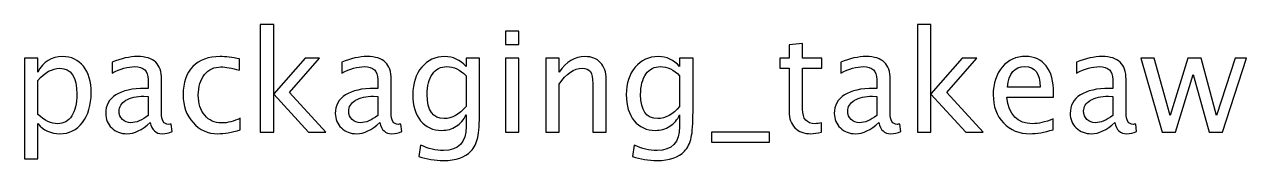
# Model space of a CAD drawing. Header units: centimetres. Extents: x -42 to 63, y -49 to 29.
# Drawn here: x -41.09 to -29.94, y -48.59 to -47.35 of the extents above; entities that cross this region are included whole.
import ezdxf

# ---------------------------------------------------------------- set-up
doc = ezdxf.new("R2010")
doc.units = ezdxf.units.CM
doc.header["$MEASUREMENT"] = 0
doc.layers.add('Layer 1', color=7, linetype='Continuous')

msp = doc.modelspace()

# ---------------------------------------------------------------- linework, layer by layer
at = {"layer": 'Layer 1'}
for points, knots in [([(-38.93694, -48.32956), (-38.93694, -48.32956), (-38.93694, -47.35039), (-38.93694, -47.35039), (-38.93694, -47.35039), (-38.93694, -47.35039), (-38.81502, -47.35039), (-38.81502, -47.35039), (-38.81502, -47.35039), (-38.81502, -47.35039), (-38.81502, -47.98306), (-38.81502, -47.98306), (-38.81502, -47.98306), (-38.81502, -47.98306), (-38.52927, -47.65646), (-38.52927, -47.65646), (-38.52927, -47.65646), (-38.52927, -47.65646), (-38.39761, -47.65646), (-38.39761, -47.65646), (-38.39761, -47.65646), (-38.39761, -47.65646), (-38.67066, -47.97057), (-38.67066, -47.97057), (-38.67066, -47.97057), (-38.67066, -47.97057), (-38.34046, -48.32956), (-38.34046, -48.32956), (-38.34046, -48.32956), (-38.34046, -48.32956), (-38.49752, -48.32956), (-38.49752, -48.32956), (-38.49752, -48.32956), (-38.49752, -48.32956), (-38.81502, -47.98433), (-38.81502, -47.98433), (-38.81502, -47.98433), (-38.81502, -47.98433), (-38.81502, -48.32956), (-38.81502, -48.32956), (-38.81502, -48.32956), (-38.81502, -48.32956), (-38.93694, -48.32956), (-38.93694, -48.32956)], [0, 0, 0, 0, 0.08333333, 0.08333333, 0.08333333, 0.08333333, 0.16666667, 0.16666667, 0.16666667, 0.16666667, 0.25, 0.25, 0.25, 0.25, 0.33333333, 0.33333333, 0.33333333, 0.33333333, 0.41666667, 0.41666667, 0.41666667, 0.41666667, 0.5, 0.5, 0.5, 0.5, 0.58333333, 0.58333333, 0.58333333, 0.58333333, 0.66666667, 0.66666667, 0.66666667, 0.66666667, 0.75, 0.75, 0.75, 0.75, 0.83333333, 0.83333333, 0.83333333, 0.83333333, 1, 1, 1, 1]), ([(-32.94316, -48.32956), (-32.94316, -48.32956), (-32.94316, -47.35039), (-32.94316, -47.35039), (-32.94316, -47.35039), (-32.94316, -47.35039), (-32.82124, -47.35039), (-32.82124, -47.35039), (-32.82124, -47.35039), (-32.82124, -47.35039), (-32.82124, -47.98306), (-32.82124, -47.98306), (-32.82124, -47.98306), (-32.82124, -47.98306), (-32.53549, -47.65646), (-32.53549, -47.65646), (-32.53549, -47.65646), (-32.53549, -47.65646), (-32.40383, -47.65646), (-32.40383, -47.65646), (-32.40383, -47.65646), (-32.40383, -47.65646), (-32.67688, -47.97057), (-32.67688, -47.97057), (-32.67688, -47.97057), (-32.67688, -47.97057), (-32.34668, -48.32956), (-32.34668, -48.32956), (-32.34668, -48.32956), (-32.34668, -48.32956), (-32.50374, -48.32956), (-32.50374, -48.32956), (-32.50374, -48.32956), (-32.50374, -48.32956), (-32.82124, -47.98433), (-32.82124, -47.98433), (-32.82124, -47.98433), (-32.82124, -47.98433), (-32.82124, -48.32956), (-32.82124, -48.32956), (-32.82124, -48.32956), (-32.82124, -48.32956), (-32.94316, -48.32956), (-32.94316, -48.32956)], [0, 0, 0, 0, 0.08333333, 0.08333333, 0.08333333, 0.08333333, 0.16666667, 0.16666667, 0.16666667, 0.16666667, 0.25, 0.25, 0.25, 0.25, 0.33333333, 0.33333333, 0.33333333, 0.33333333, 0.41666667, 0.41666667, 0.41666667, 0.41666667, 0.5, 0.5, 0.5, 0.5, 0.58333333, 0.58333333, 0.58333333, 0.58333333, 0.66666667, 0.66666667, 0.66666667, 0.66666667, 0.75, 0.75, 0.75, 0.75, 0.83333333, 0.83333333, 0.83333333, 0.83333333, 1, 1, 1, 1]), ([(-36.70152, -47.53327), (-36.70152, -47.53327), (-36.70152, -47.41135), (-36.70152, -47.41135), (-36.70152, -47.41135), (-36.70152, -47.41135), (-36.5796, -47.41135), (-36.5796, -47.41135), (-36.5796, -47.41135), (-36.5796, -47.41135), (-36.5796, -47.53327), (-36.5796, -47.53327), (-36.5796, -47.53327), (-36.5796, -47.53327), (-36.70152, -47.53327), (-36.70152, -47.53327)], [0, 0, 0, 0, 0.2, 0.2, 0.2, 0.2, 0.4, 0.4, 0.4, 0.4, 0.6, 0.6, 0.6, 0.6, 1, 1, 1, 1]), ([(-33.8184, -48.32935), (-33.85608, -48.33972), (-33.88888, -48.3448), (-33.91661, -48.3448), (-33.91661, -48.3448), (-33.97884, -48.3448), (-34.02731, -48.32702), (-34.06203, -48.29146), (-34.06203, -48.29146), (-34.09695, -48.2559), (-34.11431, -48.20658), (-34.11431, -48.14329), (-34.11431, -48.14329), (-34.11431, -48.14329), (-34.11431, -47.7479), (-34.11431, -47.7479), (-34.11431, -47.7479), (-34.11431, -47.7479), (-34.19855, -47.7479), (-34.19855, -47.7479), (-34.19855, -47.7479), (-34.19855, -47.7479), (-34.19855, -47.65646), (-34.19855, -47.65646), (-34.19855, -47.65646), (-34.19855, -47.65646), (-34.11431, -47.65646), (-34.11431, -47.65646), (-34.11431, -47.65646), (-34.11431, -47.65646), (-34.11431, -47.53475), (-34.11431, -47.53475), (-34.11431, -47.53475), (-34.11431, -47.53475), (-33.99239, -47.52311), (-33.99239, -47.52311), (-33.99239, -47.52311), (-33.99239, -47.52311), (-33.99239, -47.65646), (-33.99239, -47.65646), (-33.99239, -47.65646), (-33.99239, -47.65646), (-33.81586, -47.65646), (-33.81586, -47.65646), (-33.81586, -47.65646), (-33.81586, -47.65646), (-33.81586, -47.7479), (-33.81586, -47.7479), (-33.81586, -47.7479), (-33.81586, -47.7479), (-33.99239, -47.7479), (-33.99239, -47.7479), (-33.99239, -47.7479), (-33.99239, -47.7479), (-33.99239, -48.12128), (-33.99239, -48.12128), (-33.99239, -48.12128), (-33.99239, -48.20933), (-33.95408, -48.25336), (-33.87767, -48.25336), (-33.87767, -48.25336), (-33.86137, -48.25336), (-33.84168, -48.25061), (-33.8184, -48.24532), (-33.8184, -48.24532), (-33.8184, -48.24532), (-33.8184, -48.32935), (-33.8184, -48.32935)], [0, 0, 0, 0, 0.05555556, 0.05555556, 0.05555556, 0.05555556, 0.11111111, 0.11111111, 0.11111111, 0.11111111, 0.16666667, 0.16666667, 0.16666667, 0.16666667, 0.22222222, 0.22222222, 0.22222222, 0.22222222, 0.27777778, 0.27777778, 0.27777778, 0.27777778, 0.33333333, 0.33333333, 0.33333333, 0.33333333, 0.38888889, 0.38888889, 0.38888889, 0.38888889, 0.44444444, 0.44444444, 0.44444444, 0.44444444, 0.5, 0.5, 0.5, 0.5, 0.55555556, 0.55555556, 0.55555556, 0.55555556, 0.61111111, 0.61111111, 0.61111111, 0.61111111, 0.66666667, 0.66666667, 0.66666667, 0.66666667, 0.72222222, 0.72222222, 0.72222222, 0.72222222, 0.77777778, 0.77777778, 0.77777778, 0.77777778, 0.83333333, 0.83333333, 0.83333333, 0.83333333, 0.88888889, 0.88888889, 0.88888889, 0.88888889, 1, 1, 1, 1]), ([(-41.08789, -48.57467), (-41.08789, -48.57467), (-41.08789, -47.65646), (-41.08789, -47.65646), (-41.08789, -47.65646), (-41.08789, -47.65646), (-40.96597, -47.65646), (-40.96597, -47.65646), (-40.96597, -47.65646), (-40.96597, -47.65646), (-40.96597, -47.78367), (-40.96597, -47.78367), (-40.96597, -47.78367), (-40.91602, -47.68948), (-40.84087, -47.64249), (-40.74076, -47.64249), (-40.74076, -47.64249), (-40.65969, -47.64249), (-40.59598, -47.67191), (-40.54941, -47.73097), (-40.54941, -47.73097), (-40.50284, -47.79002), (-40.47956, -47.87067), (-40.47956, -47.9729), (-40.47956, -47.9729), (-40.47956, -48.08424), (-40.50602, -48.1742), (-40.55872, -48.24235), (-40.55872, -48.24235), (-40.61143, -48.31072), (-40.68085, -48.3448), (-40.76679, -48.3448), (-40.76679, -48.3448), (-40.84659, -48.3448), (-40.91305, -48.31432), (-40.96597, -48.25315), (-40.96597, -48.25315), (-40.96597, -48.25315), (-40.96597, -48.57467), (-40.96597, -48.57467), (-40.96597, -48.57467), (-40.96597, -48.57467), (-41.08789, -48.57467), (-41.08789, -48.57467)], [0, 0, 0, 0, 0.08333333, 0.08333333, 0.08333333, 0.08333333, 0.16666667, 0.16666667, 0.16666667, 0.16666667, 0.25, 0.25, 0.25, 0.25, 0.33333333, 0.33333333, 0.33333333, 0.33333333, 0.41666667, 0.41666667, 0.41666667, 0.41666667, 0.5, 0.5, 0.5, 0.5, 0.58333333, 0.58333333, 0.58333333, 0.58333333, 0.66666667, 0.66666667, 0.66666667, 0.66666667, 0.75, 0.75, 0.75, 0.75, 0.83333333, 0.83333333, 0.83333333, 0.83333333, 1, 1, 1, 1]), ([(-39.94172, -48.24383), (-40.01495, -48.31114), (-40.08544, -48.3448), (-40.15317, -48.3448), (-40.15317, -48.3448), (-40.20884, -48.3448), (-40.2552, -48.32744), (-40.29181, -48.29252), (-40.29181, -48.29252), (-40.32864, -48.25759), (-40.34706, -48.21357), (-40.34706, -48.16044), (-40.34706, -48.16044), (-40.34706, -48.08699), (-40.31616, -48.03047), (-40.25435, -47.9911), (-40.25435, -47.9911), (-40.19254, -47.95173), (-40.10385, -47.93205), (-39.98828, -47.93205), (-39.98828, -47.93205), (-39.98828, -47.93205), (-39.95971, -47.93205), (-39.95971, -47.93205), (-39.95971, -47.93205), (-39.95971, -47.93205), (-39.95971, -47.85098), (-39.95971, -47.85098), (-39.95971, -47.85098), (-39.95971, -47.77288), (-40.00035, -47.73393), (-40.08184, -47.73393), (-40.08184, -47.73393), (-40.14492, -47.73393), (-40.21392, -47.75383), (-40.28864, -47.79362), (-40.28864, -47.79362), (-40.28864, -47.79362), (-40.28864, -47.69329), (-40.28864, -47.69329), (-40.28864, -47.69329), (-40.20651, -47.65942), (-40.12904, -47.64249), (-40.05644, -47.64249), (-40.05644, -47.64249), (-39.98172, -47.64249), (-39.92648, -47.65942), (-39.89113, -47.6935), (-39.89113, -47.6935), (-39.85557, -47.72758), (-39.83779, -47.78007), (-39.83779, -47.85098), (-39.83779, -47.85098), (-39.83779, -47.85098), (-39.83779, -48.15515), (-39.83779, -48.15515), (-39.83779, -48.15515), (-39.83779, -48.22478), (-39.81641, -48.25971), (-39.77344, -48.25971), (-39.77344, -48.25971), (-39.76815, -48.25971), (-39.76032, -48.25886), (-39.74995, -48.25717), (-39.74995, -48.25717), (-39.74995, -48.25717), (-39.74127, -48.3249), (-39.74127, -48.3249), (-39.74127, -48.3249), (-39.769, -48.33824), (-39.79948, -48.3448), (-39.83292, -48.3448), (-39.83292, -48.3448), (-39.88986, -48.3448), (-39.92605, -48.31114), (-39.94172, -48.24383)], [0, 0, 0, 0, 0.05, 0.05, 0.05, 0.05, 0.1, 0.1, 0.1, 0.1, 0.15, 0.15, 0.15, 0.15, 0.2, 0.2, 0.2, 0.2, 0.25, 0.25, 0.25, 0.25, 0.3, 0.3, 0.3, 0.3, 0.35, 0.35, 0.35, 0.35, 0.4, 0.4, 0.4, 0.4, 0.45, 0.45, 0.45, 0.45, 0.5, 0.5, 0.5, 0.5, 0.55, 0.55, 0.55, 0.55, 0.6, 0.6, 0.6, 0.6, 0.65, 0.65, 0.65, 0.65, 0.7, 0.7, 0.7, 0.7, 0.75, 0.75, 0.75, 0.75, 0.8, 0.8, 0.8, 0.8, 0.85, 0.85, 0.85, 0.85, 0.9, 0.9, 0.9, 0.9, 1, 1, 1, 1]), ([(-39.12003, -48.30924), (-39.19898, -48.33295), (-39.26714, -48.3448), (-39.3245, -48.3448), (-39.3245, -48.3448), (-39.41552, -48.3448), (-39.49087, -48.31114), (-39.55077, -48.24405), (-39.55077, -48.24405), (-39.61067, -48.17674), (-39.64073, -48.09186), (-39.64073, -47.98962), (-39.64073, -47.98962), (-39.64073, -47.8804), (-39.6111, -47.7951), (-39.55183, -47.73414), (-39.55183, -47.73414), (-39.49256, -47.67297), (-39.4098, -47.64249), (-39.30354, -47.64249), (-39.30354, -47.64249), (-39.25126, -47.64249), (-39.19242, -47.64969), (-39.12765, -47.66408), (-39.12765, -47.66408), (-39.12765, -47.66408), (-39.12765, -47.76695), (-39.12765, -47.76695), (-39.12765, -47.76695), (-39.19644, -47.74663), (-39.25253, -47.73647), (-39.29571, -47.73647), (-39.29571, -47.73647), (-39.35837, -47.73647), (-39.40853, -47.75996), (-39.446, -47.80674), (-39.446, -47.80674), (-39.48346, -47.85352), (-39.5023, -47.91596), (-39.5023, -47.99386), (-39.5023, -47.99386), (-39.5023, -48.06942), (-39.48283, -48.13038), (-39.44409, -48.17716), (-39.44409, -48.17716), (-39.40536, -48.22373), (-39.35477, -48.24701), (-39.2919, -48.24701), (-39.2919, -48.24701), (-39.23623, -48.24701), (-39.17908, -48.23262), (-39.12003, -48.20383), (-39.12003, -48.20383), (-39.12003, -48.20383), (-39.12003, -48.30924), (-39.12003, -48.30924)], [0, 0, 0, 0, 0.06666667, 0.06666667, 0.06666667, 0.06666667, 0.13333333, 0.13333333, 0.13333333, 0.13333333, 0.2, 0.2, 0.2, 0.2, 0.26666667, 0.26666667, 0.26666667, 0.26666667, 0.33333333, 0.33333333, 0.33333333, 0.33333333, 0.4, 0.4, 0.4, 0.4, 0.46666667, 0.46666667, 0.46666667, 0.46666667, 0.53333333, 0.53333333, 0.53333333, 0.53333333, 0.6, 0.6, 0.6, 0.6, 0.66666667, 0.66666667, 0.66666667, 0.66666667, 0.73333333, 0.73333333, 0.73333333, 0.73333333, 0.8, 0.8, 0.8, 0.8, 0.86666667, 0.86666667, 0.86666667, 0.86666667, 1, 1, 1, 1]), ([(-37.8477, -48.24383), (-37.92093, -48.31114), (-37.99142, -48.3448), (-38.05915, -48.3448), (-38.05915, -48.3448), (-38.11482, -48.3448), (-38.16118, -48.32744), (-38.19779, -48.29252), (-38.19779, -48.29252), (-38.23462, -48.25759), (-38.25304, -48.21357), (-38.25304, -48.16044), (-38.25304, -48.16044), (-38.25304, -48.08699), (-38.22214, -48.03047), (-38.16033, -47.9911), (-38.16033, -47.9911), (-38.09852, -47.95173), (-38.00983, -47.93205), (-37.89426, -47.93205), (-37.89426, -47.93205), (-37.89426, -47.93205), (-37.86569, -47.93205), (-37.86569, -47.93205), (-37.86569, -47.93205), (-37.86569, -47.93205), (-37.86569, -47.85098), (-37.86569, -47.85098), (-37.86569, -47.85098), (-37.86569, -47.77288), (-37.90633, -47.73393), (-37.98782, -47.73393), (-37.98782, -47.73393), (-38.0509, -47.73393), (-38.1199, -47.75383), (-38.19462, -47.79362), (-38.19462, -47.79362), (-38.19462, -47.79362), (-38.19462, -47.69329), (-38.19462, -47.69329), (-38.19462, -47.69329), (-38.11249, -47.65942), (-38.03502, -47.64249), (-37.96242, -47.64249), (-37.96242, -47.64249), (-37.8877, -47.64249), (-37.83246, -47.65942), (-37.79711, -47.6935), (-37.79711, -47.6935), (-37.76155, -47.72758), (-37.74377, -47.78007), (-37.74377, -47.85098), (-37.74377, -47.85098), (-37.74377, -47.85098), (-37.74377, -48.15515), (-37.74377, -48.15515), (-37.74377, -48.15515), (-37.74377, -48.22478), (-37.72239, -48.25971), (-37.67942, -48.25971), (-37.67942, -48.25971), (-37.67413, -48.25971), (-37.6663, -48.25886), (-37.65593, -48.25717), (-37.65593, -48.25717), (-37.65593, -48.25717), (-37.64725, -48.3249), (-37.64725, -48.3249), (-37.64725, -48.3249), (-37.67498, -48.33824), (-37.70546, -48.3448), (-37.7389, -48.3448), (-37.7389, -48.3448), (-37.79584, -48.3448), (-37.83203, -48.31114), (-37.8477, -48.24383)], [0, 0, 0, 0, 0.05, 0.05, 0.05, 0.05, 0.1, 0.1, 0.1, 0.1, 0.15, 0.15, 0.15, 0.15, 0.2, 0.2, 0.2, 0.2, 0.25, 0.25, 0.25, 0.25, 0.3, 0.3, 0.3, 0.3, 0.35, 0.35, 0.35, 0.35, 0.4, 0.4, 0.4, 0.4, 0.45, 0.45, 0.45, 0.45, 0.5, 0.5, 0.5, 0.5, 0.55, 0.55, 0.55, 0.55, 0.6, 0.6, 0.6, 0.6, 0.65, 0.65, 0.65, 0.65, 0.7, 0.7, 0.7, 0.7, 0.75, 0.75, 0.75, 0.75, 0.8, 0.8, 0.8, 0.8, 0.85, 0.85, 0.85, 0.85, 0.9, 0.9, 0.9, 0.9, 1, 1, 1, 1]), ([(-37.49083, -48.55308), (-37.49083, -48.55308), (-37.47644, -48.44767), (-37.47644, -48.44767), (-37.47644, -48.44767), (-37.40574, -48.48069), (-37.33568, -48.4972), (-37.26646, -48.4972), (-37.26646, -48.4972), (-37.12909, -48.4972), (-37.0603, -48.42439), (-37.0603, -48.27897), (-37.0603, -48.27897), (-37.0603, -48.27897), (-37.0603, -48.17314), (-37.0603, -48.17314), (-37.0603, -48.17314), (-37.08147, -48.2178), (-37.11152, -48.2523), (-37.15068, -48.27707), (-37.15068, -48.27707), (-37.18984, -48.30183), (-37.23344, -48.31432), (-37.28149, -48.31432), (-37.28149, -48.31432), (-37.36298, -48.31432), (-37.42754, -48.28511), (-37.47517, -48.22669), (-37.47517, -48.22669), (-37.52279, -48.16827), (-37.54671, -48.08911), (-37.54671, -47.9892), (-37.54671, -47.9892), (-37.54671, -47.88696), (-37.51962, -47.80357), (-37.46543, -47.73901), (-37.46543, -47.73901), (-37.41103, -47.67466), (-37.34097, -47.64249), (-37.25482, -47.64249), (-37.25482, -47.64249), (-37.17947, -47.64249), (-37.11449, -47.67297), (-37.0603, -47.73414), (-37.0603, -47.73414), (-37.0603, -47.73414), (-37.0603, -47.65646), (-37.0603, -47.65646), (-37.0603, -47.65646), (-37.0603, -47.65646), (-36.93838, -47.65646), (-36.93838, -47.65646), (-36.93838, -47.65646), (-36.93838, -47.65646), (-36.93838, -48.14583), (-36.93838, -48.14583), (-36.93838, -48.14583), (-36.93838, -48.25103), (-36.94388, -48.32892), (-36.95489, -48.37951), (-36.95489, -48.37951), (-36.96568, -48.4301), (-36.98643, -48.47159), (-37.01648, -48.50376), (-37.01648, -48.50376), (-37.06982, -48.56028), (-37.15322, -48.58864), (-37.26646, -48.58864), (-37.26646, -48.58864), (-37.34414, -48.58864), (-37.41886, -48.57679), (-37.49083, -48.55308)], [0, 0, 0, 0, 0.05263158, 0.05263158, 0.05263158, 0.05263158, 0.10526316, 0.10526316, 0.10526316, 0.10526316, 0.15789474, 0.15789474, 0.15789474, 0.15789474, 0.21052632, 0.21052632, 0.21052632, 0.21052632, 0.26315789, 0.26315789, 0.26315789, 0.26315789, 0.31578947, 0.31578947, 0.31578947, 0.31578947, 0.36842105, 0.36842105, 0.36842105, 0.36842105, 0.42105263, 0.42105263, 0.42105263, 0.42105263, 0.47368421, 0.47368421, 0.47368421, 0.47368421, 0.52631579, 0.52631579, 0.52631579, 0.52631579, 0.57894737, 0.57894737, 0.57894737, 0.57894737, 0.63157895, 0.63157895, 0.63157895, 0.63157895, 0.68421053, 0.68421053, 0.68421053, 0.68421053, 0.73684211, 0.73684211, 0.73684211, 0.73684211, 0.78947368, 0.78947368, 0.78947368, 0.78947368, 0.84210526, 0.84210526, 0.84210526, 0.84210526, 0.89473684, 0.89473684, 0.89473684, 0.89473684, 1, 1, 1, 1]), ([(-36.70152, -48.32956), (-36.70152, -48.32956), (-36.70152, -47.65646), (-36.70152, -47.65646), (-36.70152, -47.65646), (-36.70152, -47.65646), (-36.5796, -47.65646), (-36.5796, -47.65646), (-36.5796, -47.65646), (-36.5796, -47.65646), (-36.5796, -48.32956), (-36.5796, -48.32956), (-36.5796, -48.32956), (-36.5796, -48.32956), (-36.70152, -48.32956), (-36.70152, -48.32956)], [0, 0, 0, 0, 0.2, 0.2, 0.2, 0.2, 0.4, 0.4, 0.4, 0.4, 0.6, 0.6, 0.6, 0.6, 1, 1, 1, 1]), ([(-36.33449, -48.32956), (-36.33449, -48.32956), (-36.33449, -47.65646), (-36.33449, -47.65646), (-36.33449, -47.65646), (-36.33449, -47.65646), (-36.21257, -47.65646), (-36.21257, -47.65646), (-36.21257, -47.65646), (-36.21257, -47.65646), (-36.21257, -47.78367), (-36.21257, -47.78367), (-36.21257, -47.78367), (-36.14801, -47.68948), (-36.06885, -47.64249), (-35.97529, -47.64249), (-35.97529, -47.64249), (-35.91645, -47.64249), (-35.86967, -47.6609), (-35.83517, -47.69795), (-35.83517, -47.69795), (-35.80067, -47.73478), (-35.78331, -47.78452), (-35.78331, -47.84675), (-35.78331, -47.84675), (-35.78331, -47.84675), (-35.78331, -48.32956), (-35.78331, -48.32956), (-35.78331, -48.32956), (-35.78331, -48.32956), (-35.90523, -48.32956), (-35.90523, -48.32956), (-35.90523, -48.32956), (-35.90523, -48.32956), (-35.90523, -47.88654), (-35.90523, -47.88654), (-35.90523, -47.88654), (-35.90523, -47.83659), (-35.91264, -47.80103), (-35.92724, -47.77986), (-35.92724, -47.77986), (-35.94206, -47.75848), (-35.9664, -47.7479), (-36.00048, -47.7479), (-36.00048, -47.7479), (-36.07541, -47.7479), (-36.14611, -47.79679), (-36.21257, -47.89458), (-36.21257, -47.89458), (-36.21257, -47.89458), (-36.21257, -48.32956), (-36.21257, -48.32956), (-36.21257, -48.32956), (-36.21257, -48.32956), (-36.33449, -48.32956), (-36.33449, -48.32956)], [0, 0, 0, 0, 0.06666667, 0.06666667, 0.06666667, 0.06666667, 0.13333333, 0.13333333, 0.13333333, 0.13333333, 0.2, 0.2, 0.2, 0.2, 0.26666667, 0.26666667, 0.26666667, 0.26666667, 0.33333333, 0.33333333, 0.33333333, 0.33333333, 0.4, 0.4, 0.4, 0.4, 0.46666667, 0.46666667, 0.46666667, 0.46666667, 0.53333333, 0.53333333, 0.53333333, 0.53333333, 0.6, 0.6, 0.6, 0.6, 0.66666667, 0.66666667, 0.66666667, 0.66666667, 0.73333333, 0.73333333, 0.73333333, 0.73333333, 0.8, 0.8, 0.8, 0.8, 0.86666667, 0.86666667, 0.86666667, 0.86666667, 1, 1, 1, 1]), ([(-35.5437, -48.55308), (-35.5437, -48.55308), (-35.52931, -48.44767), (-35.52931, -48.44767), (-35.52931, -48.44767), (-35.45861, -48.48069), (-35.38855, -48.4972), (-35.31933, -48.4972), (-35.31933, -48.4972), (-35.18196, -48.4972), (-35.11317, -48.42439), (-35.11317, -48.27897), (-35.11317, -48.27897), (-35.11317, -48.27897), (-35.11317, -48.17314), (-35.11317, -48.17314), (-35.11317, -48.17314), (-35.13434, -48.2178), (-35.16439, -48.2523), (-35.20355, -48.27707), (-35.20355, -48.27707), (-35.24271, -48.30183), (-35.28631, -48.31432), (-35.33436, -48.31432), (-35.33436, -48.31432), (-35.41585, -48.31432), (-35.48041, -48.28511), (-35.52804, -48.22669), (-35.52804, -48.22669), (-35.57566, -48.16827), (-35.59958, -48.08911), (-35.59958, -47.9892), (-35.59958, -47.9892), (-35.59958, -47.88696), (-35.57249, -47.80357), (-35.5183, -47.73901), (-35.5183, -47.73901), (-35.4639, -47.67466), (-35.39384, -47.64249), (-35.30769, -47.64249), (-35.30769, -47.64249), (-35.23234, -47.64249), (-35.16736, -47.67297), (-35.11317, -47.73414), (-35.11317, -47.73414), (-35.11317, -47.73414), (-35.11317, -47.65646), (-35.11317, -47.65646), (-35.11317, -47.65646), (-35.11317, -47.65646), (-34.99125, -47.65646), (-34.99125, -47.65646), (-34.99125, -47.65646), (-34.99125, -47.65646), (-34.99125, -48.14583), (-34.99125, -48.14583), (-34.99125, -48.14583), (-34.99125, -48.25103), (-34.99675, -48.32892), (-35.00776, -48.37951), (-35.00776, -48.37951), (-35.01855, -48.4301), (-35.0393, -48.47159), (-35.06935, -48.50376), (-35.06935, -48.50376), (-35.12269, -48.56028), (-35.20609, -48.58864), (-35.31933, -48.58864), (-35.31933, -48.58864), (-35.39701, -48.58864), (-35.47173, -48.57679), (-35.5437, -48.55308)], [0, 0, 0, 0, 0.05263158, 0.05263158, 0.05263158, 0.05263158, 0.10526316, 0.10526316, 0.10526316, 0.10526316, 0.15789474, 0.15789474, 0.15789474, 0.15789474, 0.21052632, 0.21052632, 0.21052632, 0.21052632, 0.26315789, 0.26315789, 0.26315789, 0.26315789, 0.31578947, 0.31578947, 0.31578947, 0.31578947, 0.36842105, 0.36842105, 0.36842105, 0.36842105, 0.42105263, 0.42105263, 0.42105263, 0.42105263, 0.47368421, 0.47368421, 0.47368421, 0.47368421, 0.52631579, 0.52631579, 0.52631579, 0.52631579, 0.57894737, 0.57894737, 0.57894737, 0.57894737, 0.63157895, 0.63157895, 0.63157895, 0.63157895, 0.68421053, 0.68421053, 0.68421053, 0.68421053, 0.73684211, 0.73684211, 0.73684211, 0.73684211, 0.78947368, 0.78947368, 0.78947368, 0.78947368, 0.84210526, 0.84210526, 0.84210526, 0.84210526, 0.89473684, 0.89473684, 0.89473684, 0.89473684, 1, 1, 1, 1]), ([(-33.29749, -48.24383), (-33.37072, -48.31114), (-33.44121, -48.3448), (-33.50894, -48.3448), (-33.50894, -48.3448), (-33.56461, -48.3448), (-33.61097, -48.32744), (-33.64758, -48.29252), (-33.64758, -48.29252), (-33.68441, -48.25759), (-33.70283, -48.21357), (-33.70283, -48.16044), (-33.70283, -48.16044), (-33.70283, -48.08699), (-33.67193, -48.03047), (-33.61012, -47.9911), (-33.61012, -47.9911), (-33.54831, -47.95173), (-33.45962, -47.93205), (-33.34405, -47.93205), (-33.34405, -47.93205), (-33.34405, -47.93205), (-33.31548, -47.93205), (-33.31548, -47.93205), (-33.31548, -47.93205), (-33.31548, -47.93205), (-33.31548, -47.85098), (-33.31548, -47.85098), (-33.31548, -47.85098), (-33.31548, -47.77288), (-33.35612, -47.73393), (-33.43761, -47.73393), (-33.43761, -47.73393), (-33.50069, -47.73393), (-33.56969, -47.75383), (-33.64441, -47.79362), (-33.64441, -47.79362), (-33.64441, -47.79362), (-33.64441, -47.69329), (-33.64441, -47.69329), (-33.64441, -47.69329), (-33.56228, -47.65942), (-33.48481, -47.64249), (-33.41221, -47.64249), (-33.41221, -47.64249), (-33.33749, -47.64249), (-33.28225, -47.65942), (-33.2469, -47.6935), (-33.2469, -47.6935), (-33.21134, -47.72758), (-33.19356, -47.78007), (-33.19356, -47.85098), (-33.19356, -47.85098), (-33.19356, -47.85098), (-33.19356, -48.15515), (-33.19356, -48.15515), (-33.19356, -48.15515), (-33.19356, -48.22478), (-33.17218, -48.25971), (-33.12921, -48.25971), (-33.12921, -48.25971), (-33.12392, -48.25971), (-33.11609, -48.25886), (-33.10572, -48.25717), (-33.10572, -48.25717), (-33.10572, -48.25717), (-33.09704, -48.3249), (-33.09704, -48.3249), (-33.09704, -48.3249), (-33.12477, -48.33824), (-33.15525, -48.3448), (-33.18869, -48.3448), (-33.18869, -48.3448), (-33.24563, -48.3448), (-33.28182, -48.31114), (-33.29749, -48.24383)], [0, 0, 0, 0, 0.05, 0.05, 0.05, 0.05, 0.1, 0.1, 0.1, 0.1, 0.15, 0.15, 0.15, 0.15, 0.2, 0.2, 0.2, 0.2, 0.25, 0.25, 0.25, 0.25, 0.3, 0.3, 0.3, 0.3, 0.35, 0.35, 0.35, 0.35, 0.4, 0.4, 0.4, 0.4, 0.45, 0.45, 0.45, 0.45, 0.5, 0.5, 0.5, 0.5, 0.55, 0.55, 0.55, 0.55, 0.6, 0.6, 0.6, 0.6, 0.65, 0.65, 0.65, 0.65, 0.7, 0.7, 0.7, 0.7, 0.75, 0.75, 0.75, 0.75, 0.8, 0.8, 0.8, 0.8, 0.85, 0.85, 0.85, 0.85, 0.9, 0.9, 0.9, 0.9, 1, 1, 1, 1]), ([(-31.70681, -48.30797), (-31.78872, -48.33252), (-31.85879, -48.3448), (-31.91721, -48.3448), (-31.91721, -48.3448), (-32.0169, -48.3448), (-32.09797, -48.31178), (-32.16041, -48.24595), (-32.16041, -48.24595), (-32.22285, -48.18012), (-32.25418, -48.09482), (-32.25418, -47.98983), (-32.25418, -47.98983), (-32.25418, -47.88802), (-32.22666, -47.80441), (-32.17142, -47.73901), (-32.17142, -47.73901), (-32.11617, -47.67382), (-32.04548, -47.64122), (-31.95933, -47.64122), (-31.95933, -47.64122), (-31.87784, -47.64122), (-31.81476, -47.67022), (-31.77031, -47.72821), (-31.77031, -47.72821), (-31.72586, -47.78621), (-31.70363, -47.86834), (-31.70363, -47.97481), (-31.70363, -47.97481), (-31.70363, -47.97481), (-31.70427, -48.01206), (-31.70427, -48.01206), (-31.70427, -48.01206), (-31.70427, -48.01206), (-32.12972, -48.01206), (-32.12972, -48.01206), (-32.12972, -48.01206), (-32.11194, -48.17293), (-32.03341, -48.25336), (-31.89435, -48.25336), (-31.89435, -48.25336), (-31.84333, -48.25336), (-31.78089, -48.23897), (-31.70681, -48.21018), (-31.70681, -48.21018), (-31.70681, -48.21018), (-31.70681, -48.30797), (-31.70681, -48.30797)], [0, 0, 0, 0, 0.07692308, 0.07692308, 0.07692308, 0.07692308, 0.15384615, 0.15384615, 0.15384615, 0.15384615, 0.23076923, 0.23076923, 0.23076923, 0.23076923, 0.30769231, 0.30769231, 0.30769231, 0.30769231, 0.38461538, 0.38461538, 0.38461538, 0.38461538, 0.46153846, 0.46153846, 0.46153846, 0.46153846, 0.53846154, 0.53846154, 0.53846154, 0.53846154, 0.61538462, 0.61538462, 0.61538462, 0.61538462, 0.69230769, 0.69230769, 0.69230769, 0.69230769, 0.76923077, 0.76923077, 0.76923077, 0.76923077, 0.84615385, 0.84615385, 0.84615385, 0.84615385, 1, 1, 1, 1]), ([(-31.14632, -48.24383), (-31.21955, -48.31114), (-31.29004, -48.3448), (-31.35777, -48.3448), (-31.35777, -48.3448), (-31.41344, -48.3448), (-31.4598, -48.32744), (-31.49641, -48.29252), (-31.49641, -48.29252), (-31.53324, -48.25759), (-31.55166, -48.21357), (-31.55166, -48.16044), (-31.55166, -48.16044), (-31.55166, -48.08699), (-31.52076, -48.03047), (-31.45895, -47.9911), (-31.45895, -47.9911), (-31.39714, -47.95173), (-31.30845, -47.93205), (-31.19288, -47.93205), (-31.19288, -47.93205), (-31.19288, -47.93205), (-31.16431, -47.93205), (-31.16431, -47.93205), (-31.16431, -47.93205), (-31.16431, -47.93205), (-31.16431, -47.85098), (-31.16431, -47.85098), (-31.16431, -47.85098), (-31.16431, -47.77288), (-31.20495, -47.73393), (-31.28644, -47.73393), (-31.28644, -47.73393), (-31.34952, -47.73393), (-31.41852, -47.75383), (-31.49324, -47.79362), (-31.49324, -47.79362), (-31.49324, -47.79362), (-31.49324, -47.69329), (-31.49324, -47.69329), (-31.49324, -47.69329), (-31.41111, -47.65942), (-31.33364, -47.64249), (-31.26104, -47.64249), (-31.26104, -47.64249), (-31.18632, -47.64249), (-31.13108, -47.65942), (-31.09573, -47.6935), (-31.09573, -47.6935), (-31.06017, -47.72758), (-31.04239, -47.78007), (-31.04239, -47.85098), (-31.04239, -47.85098), (-31.04239, -47.85098), (-31.04239, -48.15515), (-31.04239, -48.15515), (-31.04239, -48.15515), (-31.04239, -48.22478), (-31.02101, -48.25971), (-30.97804, -48.25971), (-30.97804, -48.25971), (-30.97275, -48.25971), (-30.96492, -48.25886), (-30.95455, -48.25717), (-30.95455, -48.25717), (-30.95455, -48.25717), (-30.94587, -48.3249), (-30.94587, -48.3249), (-30.94587, -48.3249), (-30.9736, -48.33824), (-31.00408, -48.3448), (-31.03752, -48.3448), (-31.03752, -48.3448), (-31.09446, -48.3448), (-31.13065, -48.31114), (-31.14632, -48.24383)], [0, 0, 0, 0, 0.05, 0.05, 0.05, 0.05, 0.1, 0.1, 0.1, 0.1, 0.15, 0.15, 0.15, 0.15, 0.2, 0.2, 0.2, 0.2, 0.25, 0.25, 0.25, 0.25, 0.3, 0.3, 0.3, 0.3, 0.35, 0.35, 0.35, 0.35, 0.4, 0.4, 0.4, 0.4, 0.45, 0.45, 0.45, 0.45, 0.5, 0.5, 0.5, 0.5, 0.55, 0.55, 0.55, 0.55, 0.6, 0.6, 0.6, 0.6, 0.65, 0.65, 0.65, 0.65, 0.7, 0.7, 0.7, 0.7, 0.75, 0.75, 0.75, 0.75, 0.8, 0.8, 0.8, 0.8, 0.85, 0.85, 0.85, 0.85, 0.9, 0.9, 0.9, 0.9, 1, 1, 1, 1]), ([(-30.71325, -48.32956), (-30.71325, -48.32956), (-30.90629, -47.65646), (-30.90629, -47.65646), (-30.90629, -47.65646), (-30.90629, -47.65646), (-30.78733, -47.65646), (-30.78733, -47.65646), (-30.78733, -47.65646), (-30.78733, -47.65646), (-30.63938, -48.17906), (-30.63938, -48.17906), (-30.63938, -48.17906), (-30.63938, -48.17906), (-30.47978, -47.65646), (-30.47978, -47.65646), (-30.47978, -47.65646), (-30.47978, -47.65646), (-30.35786, -47.65646), (-30.35786, -47.65646), (-30.35786, -47.65646), (-30.35786, -47.65646), (-30.21753, -48.17822), (-30.21753, -48.17822), (-30.21753, -48.17822), (-30.21753, -48.17822), (-30.04777, -47.65646), (-30.04777, -47.65646), (-30.04777, -47.65646), (-30.04777, -47.65646), (-29.94363, -47.65646), (-29.94363, -47.65646), (-29.94363, -47.65646), (-29.94363, -47.65646), (-30.16334, -48.32956), (-30.16334, -48.32956), (-30.16334, -48.32956), (-30.16334, -48.32956), (-30.28526, -48.32956), (-30.28526, -48.32956), (-30.28526, -48.32956), (-30.28526, -48.32956), (-30.42962, -47.80463), (-30.42962, -47.80463), (-30.42962, -47.80463), (-30.42962, -47.80463), (-30.59133, -48.32956), (-30.59133, -48.32956), (-30.59133, -48.32956), (-30.59133, -48.32956), (-30.71325, -48.32956), (-30.71325, -48.32956)], [0, 0, 0, 0, 0.07142857, 0.07142857, 0.07142857, 0.07142857, 0.14285714, 0.14285714, 0.14285714, 0.14285714, 0.21428571, 0.21428571, 0.21428571, 0.21428571, 0.28571429, 0.28571429, 0.28571429, 0.28571429, 0.35714286, 0.35714286, 0.35714286, 0.35714286, 0.42857143, 0.42857143, 0.42857143, 0.42857143, 0.5, 0.5, 0.5, 0.5, 0.57142857, 0.57142857, 0.57142857, 0.57142857, 0.64285714, 0.64285714, 0.64285714, 0.64285714, 0.71428571, 0.71428571, 0.71428571, 0.71428571, 0.78571429, 0.78571429, 0.78571429, 0.78571429, 0.85714286, 0.85714286, 0.85714286, 0.85714286, 1, 1, 1, 1]), ([(-40.96597, -48.16912), (-40.9031, -48.22521), (-40.8432, -48.25336), (-40.78626, -48.25336), (-40.78626, -48.25336), (-40.73017, -48.25336), (-40.68678, -48.22986), (-40.6563, -48.18309), (-40.6563, -48.18309), (-40.62561, -48.13631), (-40.61037, -48.07048), (-40.61037, -47.98539), (-40.61037, -47.98539), (-40.61037, -47.82791), (-40.66244, -47.74917), (-40.76658, -47.74917), (-40.76658, -47.74917), (-40.83474, -47.74917), (-40.9012, -47.786), (-40.96597, -47.85987), (-40.96597, -47.85987), (-40.96597, -47.85987), (-40.96597, -48.16912), (-40.96597, -48.16912)], [0, 0, 0, 0, 0.14285714, 0.14285714, 0.14285714, 0.14285714, 0.28571429, 0.28571429, 0.28571429, 0.28571429, 0.42857143, 0.42857143, 0.42857143, 0.42857143, 0.57142857, 0.57142857, 0.57142857, 0.57142857, 0.71428571, 0.71428571, 0.71428571, 0.71428571, 1, 1, 1, 1]), ([(-37.0603, -48.09673), (-37.0603, -48.09673), (-37.0603, -47.81754), (-37.0603, -47.81754), (-37.0603, -47.81754), (-37.11406, -47.76187), (-37.17269, -47.73393), (-37.23598, -47.73393), (-37.23598, -47.73393), (-37.29229, -47.73393), (-37.33631, -47.75637), (-37.36806, -47.80145), (-37.36806, -47.80145), (-37.40002, -47.84632), (-37.4159, -47.90877), (-37.4159, -47.98835), (-37.4159, -47.98835), (-37.4159, -48.13461), (-37.36404, -48.20764), (-37.26011, -48.20764), (-37.26011, -48.20764), (-37.18942, -48.20764), (-37.12274, -48.1706), (-37.0603, -48.09673)], [0, 0, 0, 0, 0.14285714, 0.14285714, 0.14285714, 0.14285714, 0.28571429, 0.28571429, 0.28571429, 0.28571429, 0.42857143, 0.42857143, 0.42857143, 0.42857143, 0.57142857, 0.57142857, 0.57142857, 0.57142857, 0.71428571, 0.71428571, 0.71428571, 0.71428571, 1, 1, 1, 1]), ([(-35.11317, -48.09673), (-35.11317, -48.09673), (-35.11317, -47.81754), (-35.11317, -47.81754), (-35.11317, -47.81754), (-35.16693, -47.76187), (-35.22556, -47.73393), (-35.28885, -47.73393), (-35.28885, -47.73393), (-35.34516, -47.73393), (-35.38918, -47.75637), (-35.42093, -47.80145), (-35.42093, -47.80145), (-35.45289, -47.84632), (-35.46877, -47.90877), (-35.46877, -47.98835), (-35.46877, -47.98835), (-35.46877, -48.13461), (-35.41691, -48.20764), (-35.31298, -48.20764), (-35.31298, -48.20764), (-35.24229, -48.20764), (-35.17561, -48.1706), (-35.11317, -48.09673)], [0, 0, 0, 0, 0.14285714, 0.14285714, 0.14285714, 0.14285714, 0.28571429, 0.28571429, 0.28571429, 0.28571429, 0.42857143, 0.42857143, 0.42857143, 0.42857143, 0.57142857, 0.57142857, 0.57142857, 0.57142857, 0.71428571, 0.71428571, 0.71428571, 0.71428571, 1, 1, 1, 1]), ([(-32.12337, -47.92062), (-32.12337, -47.92062), (-31.82619, -47.92062), (-31.82619, -47.92062), (-31.82619, -47.92062), (-31.82619, -47.79531), (-31.87297, -47.73266), (-31.96631, -47.73266), (-31.96631, -47.73266), (-32.06029, -47.73266), (-32.11257, -47.79531), (-32.12337, -47.92062)], [0, 0, 0, 0, 0.25, 0.25, 0.25, 0.25, 0.5, 0.5, 0.5, 0.5, 1, 1, 1, 1]), ([(-39.95971, -48.17737), (-39.95971, -48.17737), (-39.95971, -48.00444), (-39.95971, -48.00444), (-39.95971, -48.00444), (-39.95971, -48.00444), (-39.99887, -48.00317), (-39.99887, -48.00317), (-39.99887, -48.00317), (-40.0666, -48.00317), (-40.12121, -48.01566), (-40.16291, -48.04063), (-40.16291, -48.04063), (-40.2044, -48.06582), (-40.22514, -48.09905), (-40.22514, -48.14054), (-40.22514, -48.14054), (-40.22514, -48.16954), (-40.21477, -48.19409), (-40.19424, -48.2142), (-40.19424, -48.2142), (-40.17349, -48.23431), (-40.1483, -48.24447), (-40.11846, -48.24447), (-40.11846, -48.24447), (-40.06766, -48.24447), (-40.01474, -48.22203), (-39.95971, -48.17737)], [0, 0, 0, 0, 0.125, 0.125, 0.125, 0.125, 0.25, 0.25, 0.25, 0.25, 0.375, 0.375, 0.375, 0.375, 0.5, 0.5, 0.5, 0.5, 0.625, 0.625, 0.625, 0.625, 0.75, 0.75, 0.75, 0.75, 1, 1, 1, 1]), ([(-37.86569, -48.17737), (-37.86569, -48.17737), (-37.86569, -48.00444), (-37.86569, -48.00444), (-37.86569, -48.00444), (-37.86569, -48.00444), (-37.90485, -48.00317), (-37.90485, -48.00317), (-37.90485, -48.00317), (-37.97258, -48.00317), (-38.02719, -48.01566), (-38.06889, -48.04063), (-38.06889, -48.04063), (-38.11038, -48.06582), (-38.13112, -48.09905), (-38.13112, -48.14054), (-38.13112, -48.14054), (-38.13112, -48.16954), (-38.12075, -48.19409), (-38.10022, -48.2142), (-38.10022, -48.2142), (-38.07947, -48.23431), (-38.05428, -48.24447), (-38.02444, -48.24447), (-38.02444, -48.24447), (-37.97364, -48.24447), (-37.92072, -48.22203), (-37.86569, -48.17737)], [0, 0, 0, 0, 0.125, 0.125, 0.125, 0.125, 0.25, 0.25, 0.25, 0.25, 0.375, 0.375, 0.375, 0.375, 0.5, 0.5, 0.5, 0.5, 0.625, 0.625, 0.625, 0.625, 0.75, 0.75, 0.75, 0.75, 1, 1, 1, 1]), ([(-33.31548, -48.17737), (-33.31548, -48.17737), (-33.31548, -48.00444), (-33.31548, -48.00444), (-33.31548, -48.00444), (-33.31548, -48.00444), (-33.35464, -48.00317), (-33.35464, -48.00317), (-33.35464, -48.00317), (-33.42237, -48.00317), (-33.47698, -48.01566), (-33.51868, -48.04063), (-33.51868, -48.04063), (-33.56017, -48.06582), (-33.58091, -48.09905), (-33.58091, -48.14054), (-33.58091, -48.14054), (-33.58091, -48.16954), (-33.57054, -48.19409), (-33.55001, -48.2142), (-33.55001, -48.2142), (-33.52926, -48.23431), (-33.50407, -48.24447), (-33.47423, -48.24447), (-33.47423, -48.24447), (-33.42343, -48.24447), (-33.37051, -48.22203), (-33.31548, -48.17737)], [0, 0, 0, 0, 0.125, 0.125, 0.125, 0.125, 0.25, 0.25, 0.25, 0.25, 0.375, 0.375, 0.375, 0.375, 0.5, 0.5, 0.5, 0.5, 0.625, 0.625, 0.625, 0.625, 0.75, 0.75, 0.75, 0.75, 1, 1, 1, 1]), ([(-31.16431, -48.17737), (-31.16431, -48.17737), (-31.16431, -48.00444), (-31.16431, -48.00444), (-31.16431, -48.00444), (-31.16431, -48.00444), (-31.20347, -48.00317), (-31.20347, -48.00317), (-31.20347, -48.00317), (-31.2712, -48.00317), (-31.32581, -48.01566), (-31.36751, -48.04063), (-31.36751, -48.04063), (-31.409, -48.06582), (-31.42974, -48.09905), (-31.42974, -48.14054), (-31.42974, -48.14054), (-31.42974, -48.16954), (-31.41937, -48.19409), (-31.39884, -48.2142), (-31.39884, -48.2142), (-31.37809, -48.23431), (-31.3529, -48.24447), (-31.32306, -48.24447), (-31.32306, -48.24447), (-31.27226, -48.24447), (-31.21934, -48.22203), (-31.16431, -48.17737)], [0, 0, 0, 0, 0.125, 0.125, 0.125, 0.125, 0.25, 0.25, 0.25, 0.25, 0.375, 0.375, 0.375, 0.375, 0.5, 0.5, 0.5, 0.5, 0.625, 0.625, 0.625, 0.625, 0.75, 0.75, 0.75, 0.75, 1, 1, 1, 1]), ([(-34.82297, -48.421), (-34.82297, -48.421), (-34.82297, -48.32956), (-34.82297, -48.32956), (-34.82297, -48.32956), (-34.82297, -48.32956), (-34.29465, -48.32956), (-34.29465, -48.32956), (-34.29465, -48.32956), (-34.29465, -48.32956), (-34.29465, -48.421), (-34.29465, -48.421), (-34.29465, -48.421), (-34.29465, -48.421), (-34.82297, -48.421), (-34.82297, -48.421)], [0, 0, 0, 0, 0.2, 0.2, 0.2, 0.2, 0.4, 0.4, 0.4, 0.4, 0.6, 0.6, 0.6, 0.6, 1, 1, 1, 1])]:
    msp.add_open_spline(points, degree=3, knots=knots, dxfattribs=at)

doc.saveas('drawing.dxf')
